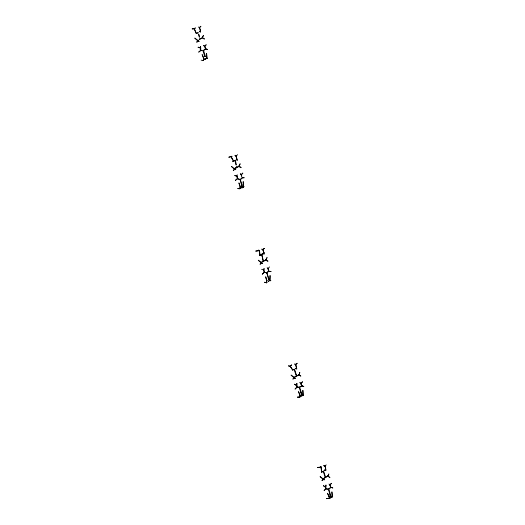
<?xml version="1.0" encoding="UTF-8"?>
<svg xmlns="http://www.w3.org/2000/svg" width="525" height="525" viewBox="0 0 525 525"><rect width="100%" height="100%" fill="white"/><g stroke="black" fill="none" stroke-linecap="round" stroke-linejoin="round"><path stroke-width="0.79" d="M269.883 280.777L270.867 280.422L269.876 280.868L269.981 275.586M269.916 280.744L270.158 275.612M205.354 56.346L203.602 50.61L203.031 50.787L204.789 56.549L205.36 56.385L204.783 56.529M236.663 166.412L236.362 166.464M263.261 260.636L263.11 260.315L263.432 260.485M325.27 476.7L325.257 476.602M198.24 32.898L196.107 33.397L194.25 28.717L196.238 33.213L198.22 32.694M197.708 40.432L198.122 40.274M198.325 41.291L194.939 38.102M202.046 50.656C199.664 51.266 200.071 47.847 200.55 46.476M202.066 50.453L200.806 50.315L200.635 46.502M201.154 60.106C207.644 62.98 198.443 47.263 203.969 58.826M203.503 58.662L204.008 58.688M207.395 49.409L205.492 48.766L207.519 49.468M231.203 156.811L233.632 161.024M231.44 166.464L234.38 168.965L238.823 166.53L240.168 163.767L238.678 166.432L241.06 167.37M232.759 161.726L234.347 160.676M235.758 169.673C232.923 169.418 234.623 167.692 238.724 166.379M234.727 169.483L235.751 169.496M238.678 166.464L241.1 167.409M240.857 187.491C239.006 190.673 239.971 183.593 241.933 187.701L243.41 187.248L243.219 181.696M237.805 188.409C242.123 190.595 238.429 184.393 241.861 187.825M243.41 187.268L243.18 181.735M243.226 187.261L244.027 186.519L243.377 187.327M259.173 250.563L255.682 251.114L259.192 250.615L260.072 255.268L261.693 254.704L263.99 252.919L262.868 249.644L264.331 248.456M259.914 255.163C259.363 256.928 260.348 250.989 259.081 250.523M259.868 255.235L263.918 252.781L263.885 254.146M262.566 263.491L261.516 263.314L261.24 262.658L263.202 261.588M266.766 272.862L264.147 272.298L266.798 272.659M264.351 272.324L262.323 274.103M265.748 260.157L268.026 261.194L265.598 260.243L267.022 257.618M265.768 260.19L267.041 257.65M266.687 280.435L266.431 282.831L266.562 280.363M266.523 282.752L267.002 281.978M271.012 271.537L268.669 271.228L267.927 268.373L268.839 271.189L266.844 272.842M268.662 271.222L270.992 271.504M294.505 369.292C292.071 370.42 291.388 370.453 294.486 369.233M295.332 378.23L294.354 378.138L293.941 377.344L299.047 374.706L300.838 376.038M296.802 368.983L295.608 364.442L297.104 363.241M295.778 364.416L296.474 368.15M299.631 387.319L296.92 387.135L299.453 387.233M297.032 387.063L295.194 389.045M299.171 374.745L299.841 372.566M300.556 396.237C299.138 399.374 299.152 394.426 300.477 395.568M299.939 395.496L300.425 395.699M299.683 397.031L300.083 395.404M303.811 386.452L301.836 385.744M317.605 467.44L321.077 467.066L321.727 472.178L323.518 471.371M320.092 476.726L323.551 479.463L322.015 480.578M321.129 467.165L320.618 466.39M321.7 472.185L320.959 467.047M321.582 472.06L323.42 471.194M322.022 480.565L323.433 479.384L324.424 479.699M327.974 476.031L329.858 477.579L327.974 476.031L323.164 478.8M324.358 479.87L323.407 479.397M325.756 470.636L325.159 466.154L325.789 469.186M325.257 466.292L323.636 465.629L325.224 466.161M325.848 470.551L325.703 469.101L323.958 470.689M323.452 485.704L325.605 487.18L325.973 484.969L325.881 488.821L324.201 490.534M325.703 488.847L328.755 489.103L330.356 494.543M326.537 498.691L329.858 498.113M328.998 496.932L329.943 498.14M332.692 487.915L330.848 487.403L329.93 484.923M268.236 278.624L268.465 278.381L268.505 278.841L266.72 272.541L268.82 278.526L268.564 278.834L268.82 278.526M242.13 177.653L240.082 179.655L241.48 184.629L241.854 184.537L241.487 184.643L241.854 184.544L242.084 187.793L241.71 187.747L241.474 184.564L241.848 184.524L240.371 179.74L242.287 177.857M330.757 497.72C330.238 498.488 330.678 494.281 330.337 494.471M328.775 489.182L330.914 487.443M302.197 395.528C302.21 393.094 300.3 392.28 301.206 392.359L299.631 387.266M297.091 387.109L296.901 383.408M237.077 176.177L237.208 174.779M204.008 59.535L203.26 60.395L203.68 58.669M264.173 272.324L263.714 269.883L264.016 268.603M264.351 272.298L263.852 269.909L264.101 268.616M203.411 35.542L202.42 37.603L199.395 39.309M204.566 46.384L206.095 44.782M237.083 160.407L236.04 156.128M235.423 180.344L237.32 178.625M264.009 254.218L263.983 252.866M198.765 52.041L200.753 50.361M203.556 35.575C199.362 38.542 208.589 40.497 202.453 37.734M204.711 46.403L206.168 44.842M203.162 60.349L204.199 59.187M207.375 58.282L206.843 58.183L206.535 53.438M206.981 58.216L205.209 59.174M233.677 161.149L234.412 160.84M235.062 155.256L236.132 156.26L237.536 154.626M236.814 159.088L236.421 159.364M236.952 159.121L236.093 159.797M263.97 252.945L262.73 249.618L264.285 248.377M291.093 375.113L294.033 377.475L299.165 374.837M294.459 378.039L291.217 375.185M294.735 364.048L295.667 364.37M295.457 378.289L294.433 378.02M295.057 389.025L296.966 387.089M296.815 383.44L296.592 385.547M299.703 372.533L299.132 374.87M299.959 395.496L298.515 391.729M303.076 395.673L302.827 390.423M325.815 469.232L324.66 470.321M328.847 474.029L327.981 476.136M327.515 493.277L329.287 497.188M332.817 487.974L330.947 487.272M332.259 496.722L331.879 492.05M330.599 497.792L332.673 496.788L332.292 496.821M296.231 374.935L296.284 375.126M300.838 392.372L301.173 392.273M242.091 187.76L241.71 187.799M327.843 476.09L328.762 474.134M200.419 32.025C200.911 30.069 197.623 23.756 200.635 30.64M200.596 30.568L200.543 32.032M233.494 161.011L232.805 161.582M236.198 156.214L237.202 160.322M238.888 183.048L240.161 186.828M269.574 266.903L268.045 268.439M291.533 364.914L290.161 366.312L292.556 369.876M291.644 365L290.292 366.312L292.596 369.758M296.71 369.016L296.454 368.11M326.406 498.579L329.877 498.297M332.384 496.788L331.931 491.918M325.146 466.22L326.176 464.828M317.586 467.473L321.005 467.263M325.592 487.279L323.4 485.776M198.338 41.219L199.1 41.324M231.453 166.418L234.767 169.358M241.185 174.766L241.822 176.256M302.387 381.773L300.864 383.782L301.744 385.862M302.452 381.826L300.963 383.788L301.836 385.75M240.299 173.893L241.231 174.845L242.76 173.093M242.826 173.145L241.172 174.786L241.644 176.315M266.497 282.804L267.127 282.109M331.393 483.295L329.844 485.015L330.855 487.364M331.465 483.348L329.877 485.061L328.998 484.037M325.73 488.742L324.115 490.626M199.448 27.622L200.806 26.27M198.398 26.998L199.382 27.753L200.878 26.322M240.923 187.556L240.03 188.416M264.193 272.258L262.283 274.24M258.359 260.197L261.247 262.756M263.097 261.443C260.59 261.68 260.643 263.629 262.559 263.314M268.026 268.524L267.166 267.645M197.676 40.53L198.037 40.117M290.292 366.345L288.494 365.932M325.861 488.854L328.414 489.267M199.316 31.651L200.465 30.575M199.454 31.802L200.602 30.726M300.49 396.172L299.558 397.031L297.439 397.09M237.418 178.71L235.43 180.383M194.302 28.744L195.274 27.93M195.326 28.009L194.348 28.823L192.222 28.947M200.852 50.466L198.772 52.08M203.247 50.61L205.524 48.713M203.372 50.767L205.603 48.897M295.719 364.494L297.15 363.32M266.72 272.678L268.682 271.077M330.389 497.792C328.932 496.02 330.835 494.589 329.989 494.609L328.407 489.188L330.862 487.252M233.277 170.29L234.675 169.358L233.33 170.363M260.085 264.108L261.608 263.196M260.137 264.187L261.548 263.261M299.047 374.706L300.713 376.064M292.904 378.971L294.374 378.046L292.957 379.05M299.408 387.24L301.763 385.757M299.499 387.398L301.855 385.914M323.078 478.82L325.119 477.56M199.493 39.493L202.525 37.728M325.132 477.547L327.863 476.024M295.332 368.662L296.343 368.091M295.418 368.819L296.428 368.255M231.938 156.233L228.874 157.159M231.978 156.312L228.893 157.251M205.144 59.049L206.876 58.131M264.377 260.787L265.643 260.137M264.456 260.945L265.709 260.302M263.097 260.466L261.85 254.573M196.619 41.987L199.106 41.232M196.658 42.066L198.424 41.357M259.12 250.727L258.733 250.123M197.584 40.379L198.483 41.206M241.927 187.832L243.344 187.32M261.713 254.573L263.183 260.564M258.307 260.367L261.233 262.618M266.411 282.653L264.626 282.227M235.01 155.433L236.178 156.102M237.818 188.501L240.056 188.37M192.216 28.855L192.747 28.829M193.272 28.796L193.797 28.77M297.445 397.182L299.598 397.103M244.112 177.837L242.215 177.85M242.248 177.699L244.112 177.653M240.443 179.557L240.115 179.727M299.611 387.227L299.276 387.312L300.832 392.418M288.527 365.846L290.253 366.227M198.142 47.191L200.333 47.69M198.115 47.276L200.314 47.782M261.601 269.312L263.78 269.916M207.283 58.36L206.843 58.203M264.607 282.319L266.424 282.785M234.806 175.494L237.051 176.111L237.359 178.021M234.773 175.58L236.992 176.21L237.215 178.041M301.783 385.901L303.719 386.498M237.431 178.533L240.319 179.517M237.333 178.769L240.22 179.753M199.822 38.633L199.73 38.647M265.781 276.832L266.661 280.337L267.146 280.58M265.696 276.931L266.556 280.416L267.074 280.711M296.678 385.514L294.44 384.182M294.394 384.261L296.632 385.619L296.94 387.168M320.683 466.449L321.077 467.125M327.521 493.316L329.346 497.057M328.958 496.84L329.785 498.271M205.669 48.727L204.698 46.351L205.524 48.825M206.62 53.406L206.981 58.19M262.822 249.546L261.863 249.119M294.637 364.087L295.641 364.527M300.95 383.69L299.992 382.515M300.897 383.821L299.919 382.574M302.912 390.39L303.22 395.653M261.824 249.204L262.736 249.644M325.467 487.292L325.736 488.88M323.085 478.971L320.23 476.608M197.682 40.386L194.788 38.2M203.7 45.524L204.711 46.384M203.641 45.59L204.566 46.417M330.015 494.655L331.203 497.057M240.365 173.827L241.29 174.779M239.006 183.035L240.299 186.782M259.192 250.596L258.805 250.064M298.633 391.722L300.097 395.45M323.072 478.925L323.393 479.496M230.974 156.798L233.435 161.182M268.649 278.558L269.614 280.58M268.406 278.65L269.377 280.678M330.291 494.511L331.446 496.965M266.497 272.862L267.074 272.698M203.608 50.649L203.037 50.807M241.546 184.623L242.57 186.854M301.14 392.326L302.439 395.45M294.538 369.252L296.363 374.994M294.177 369.357L296.002 375.106M323.649 471.227L325.316 476.503M323.288 471.338L324.955 476.621M198.824 34.178L199.644 37.039M198.457 34.276L199.277 37.137M235.39 160.348L236.342 164.857M235.023 160.427L235.968 164.935M301.383 393.277L301.737 395.148M301.009 393.33L301.363 395.2M268.728 279.28L268.734 280.009M268.347 279.28L268.36 280.009M199.257 39.382L199.631 39.434L199.264 39.349M236.191 167.652L236.565 167.678L236.191 167.632M262.959 261.496L263.34 261.529L262.959 261.483M296.048 376.222L296.428 376.248L296.054 376.202M324.995 477.625L325.369 477.671L325.001 477.586M204.986 59.102L205.36 59.148L204.993 59.062M268.38 281.367L268.754 281.413L268.387 281.328M301.54 396.106L301.914 396.099L301.54 396.093"/></g></svg>
